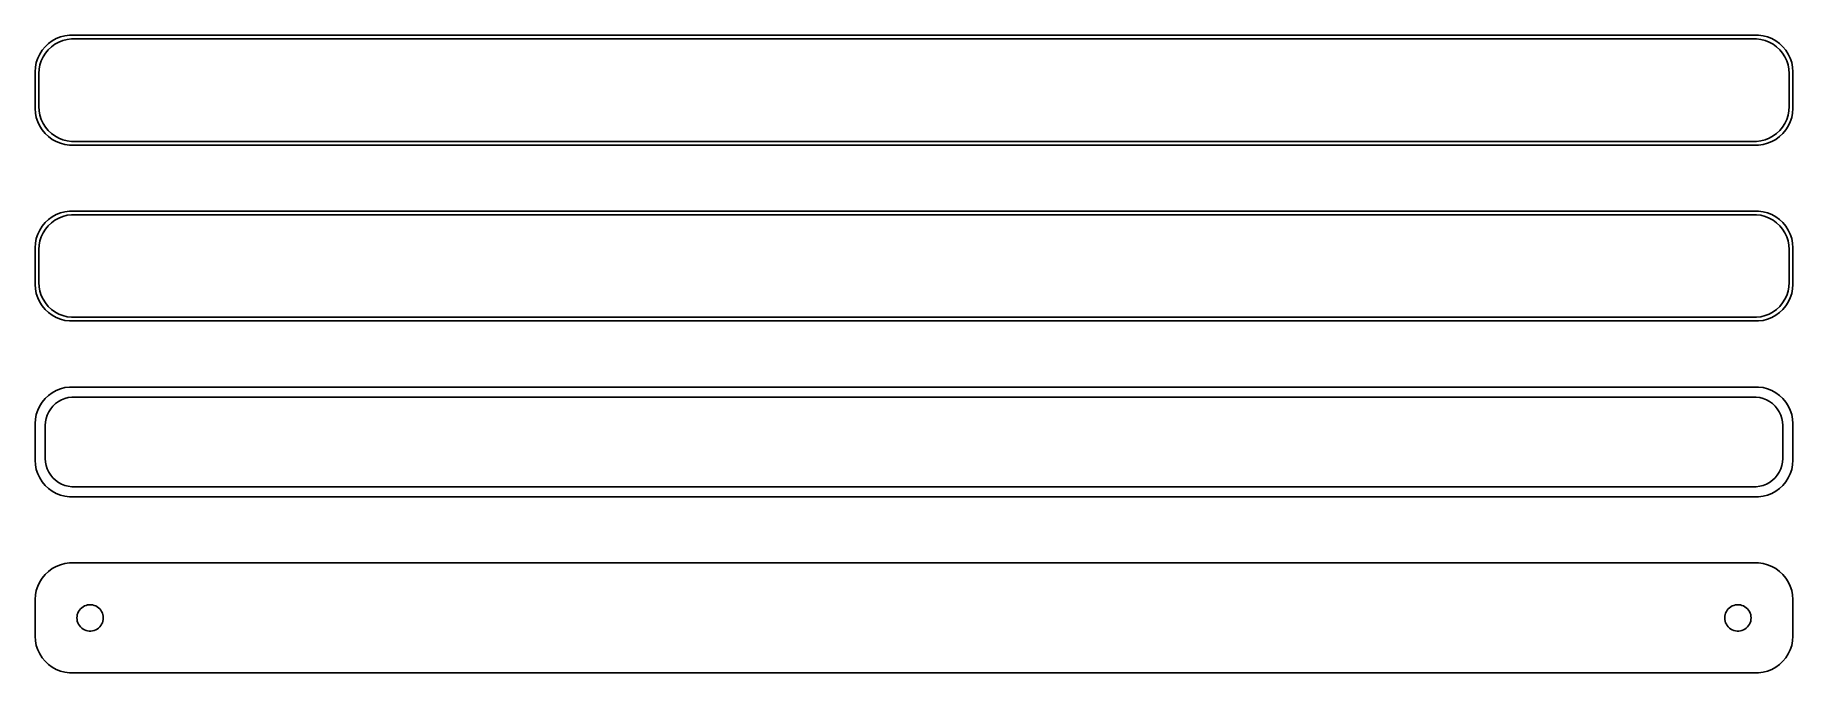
# Model space of a CAD drawing. Header units: metres. Extents: x -120 to 120, y 65 to 151.
import ezdxf

# ---------------------------------------------------------------- set-up
doc = ezdxf.new("R2010")
doc.units = ezdxf.units.M

msp = doc.modelspace()

# ---------------------------------------------------------------- linework, layer by layer
for p, q in [((-116.545, 151.255), (-117.129, 151.024)), ((-115.937, 151.411), (-116.545, 151.255)), ((-115.314, 151.49), (-115.937, 151.411)), ((115.314, 151.49), (-115.314, 151.49)), ((115.937, 151.411), (115.314, 151.49)), ((116.545, 151.255), (115.937, 151.411)), ((117.129, 151.024), (116.545, 151.255)), ((-119.382, 148.909), (-119.649, 148.341)), ((-119.045, 149.439), (-119.382, 148.909)), ((-118.645, 149.923), (-119.045, 149.439)), ((-118.912, 148.538), (-118.593, 149.042)), ((-118.187, 150.353), (-118.645, 149.923)), ((-118.593, 149.042), (-118.213, 149.502)), ((-118.213, 149.502), (-117.778, 149.91)), ((-117.679, 150.722), (-118.187, 150.353)), ((-117.778, 149.91), (-117.295, 150.261)), ((-117.129, 151.024), (-117.679, 150.722)), ((-117.295, 150.261), (-116.772, 150.548)), ((-116.772, 150.548), (-116.218, 150.768)), ((-116.218, 150.768), (-115.64, 150.916)), ((-115.64, 150.916), (-115.048, 150.991)), ((-115.048, 150.991), (115.048, 150.991)), ((115.048, 150.991), (115.64, 150.916)), ((115.64, 150.916), (116.218, 150.768)), ((116.218, 150.768), (116.772, 150.548)), ((116.772, 150.548), (117.295, 150.261)), ((117.679, 150.722), (117.129, 151.024)), ((117.295, 150.261), (117.778, 149.91)), ((118.187, 150.353), (117.679, 150.722)), ((117.778, 149.91), (118.213, 149.502)), ((118.645, 149.923), (118.187, 150.353)), ((118.213, 149.502), (118.593, 149.042)), ((118.593, 149.042), (118.912, 148.538)), ((119.045, 149.439), (118.645, 149.923)), ((119.382, 148.909), (119.045, 149.439)), ((119.649, 148.341), (119.382, 148.909)), ((-119.961, 147.127), (-120, 146.5)), ((-120, 146.5), (-120, 141.5)), ((-119.843, 147.743), (-119.961, 147.127)), ((-119.649, 148.341), (-119.843, 147.743)), ((-119.5, 146.25), (-119.463, 146.845)), ((-119.463, 146.845), (-119.351, 147.431)), ((-119.351, 147.431), (-119.166, 147.999)), ((-119.166, 147.999), (-118.912, 148.538)), ((118.912, 148.538), (119.166, 147.999)), ((119.166, 147.999), (119.351, 147.431)), ((119.351, 147.431), (119.463, 146.845)), ((119.463, 146.845), (119.5, 146.25)), ((119.843, 147.743), (119.649, 148.341)), ((119.961, 147.127), (119.843, 147.743)), ((120, 146.5), (119.961, 147.127)), ((120, 141.5), (120, 146.5)), ((-119.5, 141.75), (-119.5, 146.25)), ((119.5, 146.25), (119.5, 141.75)), ((-119.463, 141.155), (-119.5, 141.75)), ((119.5, 141.75), (119.463, 141.155)), ((-120, 141.5), (-119.961, 140.873)), ((-119.961, 140.873), (-119.843, 140.257)), ((-119.843, 140.257), (-119.649, 139.659)), ((-119.649, 139.659), (-119.382, 139.091)), ((-119.351, 140.569), (-119.463, 141.155)), ((-119.166, 140.001), (-119.351, 140.569)), ((-118.912, 139.462), (-119.166, 140.001)), ((-118.593, 138.958), (-118.912, 139.462)), ((118.912, 139.462), (118.593, 138.958)), ((119.166, 140.001), (118.912, 139.462)), ((119.351, 140.569), (119.166, 140.001)), ((119.463, 141.155), (119.351, 140.569)), ((119.382, 139.091), (119.649, 139.659)), ((119.649, 139.659), (119.843, 140.257)), ((119.843, 140.257), (119.961, 140.873)), ((119.961, 140.873), (120, 141.5)), ((-119.382, 139.091), (-119.045, 138.561)), ((-119.045, 138.561), (-118.645, 138.077)), ((-118.645, 138.077), (-118.187, 137.647)), ((-118.213, 138.498), (-118.593, 138.958)), ((-117.778, 138.09), (-118.213, 138.498)), ((-118.187, 137.647), (-117.679, 137.278)), ((-117.295, 137.739), (-117.778, 138.09)), ((-117.679, 137.278), (-117.129, 136.976)), ((-116.772, 137.452), (-117.295, 137.739)), ((-117.129, 136.976), (-116.545, 136.745)), ((-116.218, 137.232), (-116.772, 137.452)), ((-115.64, 137.084), (-116.218, 137.232)), ((-115.048, 137.009), (-115.64, 137.084)), ((115.048, 137.009), (-115.048, 137.009)), ((115.64, 137.084), (115.048, 137.009)), ((116.218, 137.232), (115.64, 137.084)), ((116.772, 137.452), (116.218, 137.232)), ((116.545, 136.745), (117.129, 136.976)), ((117.295, 137.739), (116.772, 137.452)), ((117.129, 136.976), (117.679, 137.278)), ((117.778, 138.09), (117.295, 137.739)), ((117.679, 137.278), (118.187, 137.647)), ((118.213, 138.498), (117.778, 138.09)), ((118.187, 137.647), (118.645, 138.077)), ((118.593, 138.958), (118.213, 138.498)), ((118.645, 138.077), (119.045, 138.561)), ((119.045, 138.561), (119.382, 139.091)), ((-116.545, 136.745), (-115.937, 136.589)), ((-115.937, 136.589), (-115.314, 136.51)), ((-115.314, 136.51), (115.314, 136.51)), ((115.314, 136.51), (115.937, 136.589)), ((115.937, 136.589), (116.545, 136.745)), ((-116.545, 127.255), (-117.129, 127.024)), ((-115.937, 127.411), (-116.545, 127.255)), ((-115.314, 127.49), (-115.937, 127.411)), ((115.314, 127.49), (-115.314, 127.49)), ((115.937, 127.411), (115.314, 127.49)), ((116.545, 127.255), (115.937, 127.411)), ((117.129, 127.024), (116.545, 127.255)), ((-119.382, 124.909), (-119.649, 124.341)), ((-119.045, 125.439), (-119.382, 124.909)), ((-118.645, 125.923), (-119.045, 125.439)), ((-118.912, 124.538), (-118.593, 125.042)), ((-118.187, 126.353), (-118.645, 125.923)), ((-118.593, 125.042), (-118.213, 125.502)), ((-118.213, 125.502), (-117.778, 125.91)), ((-117.679, 126.722), (-118.187, 126.353)), ((-117.778, 125.91), (-117.295, 126.261)), ((-117.129, 127.024), (-117.679, 126.722)), ((-117.295, 126.261), (-116.772, 126.548)), ((-116.772, 126.548), (-116.218, 126.768)), ((-116.218, 126.768), (-115.64, 126.916)), ((-115.64, 126.916), (-115.048, 126.991)), ((-115.048, 126.991), (115.048, 126.991)), ((115.048, 126.991), (115.64, 126.916)), ((115.64, 126.916), (116.218, 126.768)), ((116.218, 126.768), (116.772, 126.548)), ((116.772, 126.548), (117.295, 126.261)), ((117.679, 126.722), (117.129, 127.024)), ((117.295, 126.261), (117.778, 125.91)), ((118.187, 126.353), (117.679, 126.722)), ((117.778, 125.91), (118.213, 125.502)), ((118.645, 125.923), (118.187, 126.353)), ((118.213, 125.502), (118.593, 125.042)), ((118.593, 125.042), (118.912, 124.538)), ((119.045, 125.439), (118.645, 125.923)), ((119.382, 124.909), (119.045, 125.439)), ((119.649, 124.341), (119.382, 124.909)), ((-119.961, 123.127), (-120, 122.5)), ((-120, 122.5), (-120, 117.5)), ((-119.843, 123.743), (-119.961, 123.127)), ((-119.649, 124.341), (-119.843, 123.743)), ((-119.5, 122.25), (-119.463, 122.845)), ((-119.463, 122.845), (-119.351, 123.431)), ((-119.351, 123.431), (-119.166, 123.999)), ((-119.166, 123.999), (-118.912, 124.538)), ((118.912, 124.538), (119.166, 123.999)), ((119.166, 123.999), (119.351, 123.431)), ((119.351, 123.431), (119.463, 122.845)), ((119.463, 122.845), (119.5, 122.25)), ((119.843, 123.743), (119.649, 124.341)), ((119.961, 123.127), (119.843, 123.743)), ((120, 122.5), (119.961, 123.127)), ((120, 117.5), (120, 122.5)), ((-119.5, 117.75), (-119.5, 122.25)), ((119.5, 122.25), (119.5, 117.75)), ((-119.463, 117.155), (-119.5, 117.75)), ((119.5, 117.75), (119.463, 117.155)), ((-120, 117.5), (-119.961, 116.873)), ((-119.961, 116.873), (-119.843, 116.257)), ((-119.843, 116.257), (-119.649, 115.659)), ((-119.649, 115.659), (-119.382, 115.091)), ((-119.351, 116.569), (-119.463, 117.155)), ((-119.166, 116.001), (-119.351, 116.569)), ((-118.912, 115.462), (-119.166, 116.001)), ((-118.593, 114.958), (-118.912, 115.462)), ((118.912, 115.462), (118.593, 114.958)), ((119.166, 116.001), (118.912, 115.462)), ((119.351, 116.569), (119.166, 116.001)), ((119.463, 117.155), (119.351, 116.569)), ((119.382, 115.091), (119.649, 115.659)), ((119.649, 115.659), (119.843, 116.257)), ((119.843, 116.257), (119.961, 116.873)), ((119.961, 116.873), (120, 117.5)), ((-119.382, 115.091), (-119.045, 114.561)), ((-119.045, 114.561), (-118.645, 114.077)), ((-118.645, 114.077), (-118.187, 113.647)), ((-118.213, 114.498), (-118.593, 114.958)), ((-117.778, 114.09), (-118.213, 114.498)), ((-118.187, 113.647), (-117.679, 113.278)), ((-117.295, 113.739), (-117.778, 114.09)), ((-117.679, 113.278), (-117.129, 112.976)), ((-116.772, 113.452), (-117.295, 113.739)), ((-117.129, 112.976), (-116.545, 112.745)), ((-116.218, 113.232), (-116.772, 113.452)), ((-115.64, 113.084), (-116.218, 113.232)), ((-115.048, 113.009), (-115.64, 113.084)), ((115.048, 113.009), (-115.048, 113.009)), ((115.64, 113.084), (115.048, 113.009)), ((116.218, 113.232), (115.64, 113.084)), ((116.772, 113.452), (116.218, 113.232)), ((116.545, 112.745), (117.129, 112.976)), ((117.295, 113.739), (116.772, 113.452)), ((117.129, 112.976), (117.679, 113.278)), ((117.778, 114.09), (117.295, 113.739)), ((117.679, 113.278), (118.187, 113.647)), ((118.213, 114.498), (117.778, 114.09)), ((118.187, 113.647), (118.645, 114.077)), ((118.593, 114.958), (118.213, 114.498)), ((118.645, 114.077), (119.045, 114.561)), ((119.045, 114.561), (119.382, 115.091)), ((-116.545, 112.745), (-115.937, 112.589)), ((-115.937, 112.589), (-115.314, 112.51)), ((-115.314, 112.51), (115.314, 112.51)), ((115.314, 112.51), (115.937, 112.589)), ((115.937, 112.589), (116.545, 112.745)), ((-116.545, 103.255), (-117.129, 103.024)), ((-115.937, 103.411), (-116.545, 103.255)), ((-115.314, 103.49), (-115.937, 103.411)), ((115.314, 103.49), (-115.314, 103.49)), ((115.937, 103.411), (115.314, 103.49)), ((116.545, 103.255), (115.937, 103.411)), ((117.129, 103.024), (116.545, 103.255)), ((-119.382, 100.909), (-119.649, 100.341)), ((-119.045, 101.439), (-119.382, 100.909)), ((-118.645, 101.923), (-119.045, 101.439)), ((-118.187, 102.353), (-118.645, 101.923)), ((-117.679, 102.722), (-118.187, 102.353)), ((-117.88, 100.524), (-117.571, 100.899)), ((-117.129, 103.024), (-117.679, 102.722)), ((-117.571, 100.899), (-117.216, 101.231)), ((-117.216, 101.231), (-116.823, 101.517)), ((-116.823, 101.517), (-116.398, 101.751)), ((-116.398, 101.751), (-115.946, 101.93)), ((-115.946, 101.93), (-115.475, 102.051)), ((-115.475, 102.051), (-114.993, 102.112)), ((-114.993, 102.112), (114.993, 102.112)), ((114.993, 102.112), (115.475, 102.051)), ((115.475, 102.051), (115.946, 101.93)), ((115.946, 101.93), (116.398, 101.751)), ((116.398, 101.751), (116.823, 101.517)), ((116.823, 101.517), (117.216, 101.231)), ((117.679, 102.722), (117.129, 103.024)), ((117.216, 101.231), (117.571, 100.899)), ((117.571, 100.899), (117.88, 100.524)), ((118.187, 102.353), (117.679, 102.722)), ((118.645, 101.923), (118.187, 102.353)), ((119.045, 101.439), (118.645, 101.923)), ((119.382, 100.909), (119.045, 101.439)), ((119.649, 100.341), (119.382, 100.909)), ((-119.961, 99.1267), (-120, 98.5)), ((-120, 98.5), (-120, 93.5)), ((-119.843, 99.7434), (-119.961, 99.1267)), ((-119.649, 100.341), (-119.843, 99.7434)), ((-118.619, 98.25), (-118.589, 98.735)), ((-118.589, 98.735), (-118.498, 99.2123)), ((-118.498, 99.2123), (-118.348, 99.6744)), ((-118.348, 99.6744), (-118.141, 100.114)), ((-118.141, 100.114), (-117.88, 100.524)), ((117.88, 100.524), (118.141, 100.114)), ((118.141, 100.114), (118.348, 99.6744)), ((118.348, 99.6744), (118.498, 99.2123)), ((118.498, 99.2123), (118.589, 98.735)), ((118.589, 98.735), (118.619, 98.25)), ((119.843, 99.7434), (119.649, 100.341)), ((119.961, 99.1267), (119.843, 99.7434)), ((120, 98.5), (119.961, 99.1267)), ((120, 93.5), (120, 98.5)), ((-118.619, 93.75), (-118.619, 98.25)), ((118.619, 98.25), (118.619, 93.75)), ((-118.589, 93.265), (-118.619, 93.75)), ((118.619, 93.75), (118.589, 93.265)), ((-120, 93.5), (-119.961, 92.8733)), ((-119.961, 92.8733), (-119.843, 92.2566)), ((-119.843, 92.2566), (-119.649, 91.6594)), ((-119.649, 91.6594), (-119.382, 91.0912)), ((-118.498, 92.7877), (-118.589, 93.265)), ((-118.348, 92.3256), (-118.498, 92.7877)), ((-118.141, 91.8859), (-118.348, 92.3256)), ((-117.88, 91.4756), (-118.141, 91.8859)), ((-117.571, 91.1012), (-117.88, 91.4756)), ((117.88, 91.4756), (117.571, 91.1012)), ((118.141, 91.8859), (117.88, 91.4756)), ((118.348, 92.3256), (118.141, 91.8859)), ((118.498, 92.7877), (118.348, 92.3256)), ((118.589, 93.265), (118.498, 92.7877)), ((119.382, 91.0912), (119.649, 91.6594)), ((119.649, 91.6594), (119.843, 92.2566)), ((119.843, 92.2566), (119.961, 92.8733)), ((119.961, 92.8733), (120, 93.5)), ((-119.382, 91.0912), (-119.045, 90.5611)), ((-119.045, 90.5611), (-118.645, 90.0773)), ((-118.645, 90.0773), (-118.187, 89.6474)), ((-118.187, 89.6474), (-117.679, 89.2784)), ((-117.679, 89.2784), (-117.129, 88.9759)), ((-117.216, 90.7685), (-117.571, 91.1012)), ((-116.823, 90.4829), (-117.216, 90.7685)), ((-117.129, 88.9759), (-116.545, 88.7447)), ((-116.398, 90.2488), (-116.823, 90.4829)), ((-115.946, 90.0699), (-116.398, 90.2488)), ((-115.475, 89.9491), (-115.946, 90.0699)), ((-114.993, 89.8882), (-115.475, 89.9491)), ((114.993, 89.8882), (-114.993, 89.8882)), ((115.475, 89.9491), (114.993, 89.8882)), ((115.946, 90.0699), (115.475, 89.9491)), ((116.398, 90.2488), (115.946, 90.0699)), ((116.823, 90.4829), (116.398, 90.2488)), ((116.545, 88.7447), (117.129, 88.9759)), ((117.216, 90.7685), (116.823, 90.4829)), ((117.129, 88.9759), (117.679, 89.2784)), ((117.571, 91.1012), (117.216, 90.7685)), ((117.679, 89.2784), (118.187, 89.6474)), ((118.187, 89.6474), (118.645, 90.0773)), ((118.645, 90.0773), (119.045, 90.5611)), ((119.045, 90.5611), (119.382, 91.0912)), ((-116.545, 88.7447), (-115.937, 88.5886)), ((-115.937, 88.5886), (-115.314, 88.5099)), ((-115.314, 88.5099), (115.314, 88.5099)), ((115.314, 88.5099), (115.937, 88.5886)), ((115.937, 88.5886), (116.545, 88.7447)), ((-116.545, 79.2553), (-117.129, 79.0241)), ((-115.937, 79.4114), (-116.545, 79.2553)), ((-115.314, 79.4901), (-115.937, 79.4114)), ((115.314, 79.4901), (-115.314, 79.4901)), ((115.937, 79.4114), (115.314, 79.4901)), ((116.545, 79.2553), (115.937, 79.4114)), ((117.129, 79.0241), (116.545, 79.2553)), ((-119.382, 76.9088), (-119.649, 76.3406)), ((-119.045, 77.4389), (-119.382, 76.9088)), ((-118.645, 77.9227), (-119.045, 77.4389)), ((-118.187, 78.3526), (-118.645, 77.9227)), ((-117.679, 78.7216), (-118.187, 78.3526)), ((-117.129, 79.0241), (-117.679, 78.7216)), ((117.679, 78.7216), (117.129, 79.0241)), ((118.187, 78.3526), (117.679, 78.7216)), ((118.645, 77.9227), (118.187, 78.3526)), ((119.045, 77.4389), (118.645, 77.9227)), ((119.382, 76.9088), (119.045, 77.4389)), ((119.649, 76.3406), (119.382, 76.9088)), ((-119.961, 75.1267), (-120, 74.5)), ((-120, 74.5), (-120, 69.5)), ((-119.843, 75.7434), (-119.961, 75.1267)), ((-119.649, 76.3406), (-119.843, 75.7434)), ((119.843, 75.7434), (119.649, 76.3406)), ((119.961, 75.1267), (119.843, 75.7434)), ((120, 74.5), (119.961, 75.1267)), ((120, 69.5), (120, 74.5)), ((-114.3, 72), (-114.286, 72.2256)), ((-114.286, 71.7744), (-114.3, 72)), ((-114.286, 72.2256), (-114.243, 72.4476)), ((-114.243, 72.4476), (-114.174, 72.6626)), ((-114.174, 72.6626), (-114.077, 72.8671)), ((-114.077, 72.8671), (-113.956, 73.058)), ((-113.956, 73.058), (-113.812, 73.2322)), ((-113.812, 73.2322), (-113.647, 73.3869)), ((-113.647, 73.3869), (-113.464, 73.5198)), ((-113.464, 73.5198), (-113.266, 73.6287)), ((-113.266, 73.6287), (-113.056, 73.7119)), ((-113.056, 73.7119), (-112.837, 73.7681)), ((-112.837, 73.7681), (-112.613, 73.7964)), ((-112.613, 73.7964), (-112.387, 73.7964)), ((-112.387, 73.7964), (-112.163, 73.7681)), ((-112.163, 73.7681), (-111.944, 73.7119)), ((-111.944, 73.7119), (-111.734, 73.6287)), ((-111.734, 73.6287), (-111.536, 73.5198)), ((-111.536, 73.5198), (-111.353, 73.3869)), ((-111.353, 73.3869), (-111.188, 73.2322)), ((-111.188, 73.2322), (-111.044, 73.058)), ((-111.044, 73.058), (-110.923, 72.8671)), ((-110.923, 72.8671), (-110.826, 72.6626)), ((-110.826, 72.6626), (-110.757, 72.4476)), ((-110.757, 72.4476), (-110.714, 72.2256)), ((-110.714, 72.2256), (-110.7, 72)), ((-110.7, 72), (-110.714, 71.7744)), ((110.7, 72), (110.714, 72.2256)), ((110.714, 71.7744), (110.7, 72)), ((110.714, 72.2256), (110.757, 72.4476)), ((110.757, 72.4476), (110.826, 72.6626)), ((110.826, 72.6626), (110.923, 72.8671)), ((110.923, 72.8671), (111.044, 73.058)), ((111.044, 73.058), (111.188, 73.2322)), ((111.188, 73.2322), (111.353, 73.3869)), ((111.353, 73.3869), (111.536, 73.5198)), ((111.536, 73.5198), (111.734, 73.6287)), ((111.734, 73.6287), (111.944, 73.7119)), ((111.944, 73.7119), (112.163, 73.7681)), ((112.163, 73.7681), (112.387, 73.7964)), ((112.387, 73.7964), (112.613, 73.7964)), ((112.613, 73.7964), (112.837, 73.7681)), ((112.837, 73.7681), (113.056, 73.7119)), ((113.056, 73.7119), (113.266, 73.6287)), ((113.266, 73.6287), (113.464, 73.5198)), ((113.464, 73.5198), (113.647, 73.3869)), ((113.647, 73.3869), (113.812, 73.2322)), ((113.812, 73.2322), (113.956, 73.058)), ((113.956, 73.058), (114.077, 72.8671)), ((114.077, 72.8671), (114.174, 72.6626)), ((114.174, 72.6626), (114.243, 72.4476)), ((114.243, 72.4476), (114.286, 72.2256)), ((114.286, 72.2256), (114.3, 72)), ((114.3, 72), (114.286, 71.7744)), ((-114.243, 71.5524), (-114.286, 71.7744)), ((-114.174, 71.3374), (-114.243, 71.5524)), ((-114.077, 71.1329), (-114.174, 71.3374)), ((-113.956, 70.942), (-114.077, 71.1329)), ((-113.812, 70.7678), (-113.956, 70.942)), ((-113.647, 70.6131), (-113.812, 70.7678)), ((-113.464, 70.4802), (-113.647, 70.6131)), ((-113.266, 70.3713), (-113.464, 70.4802)), ((-113.056, 70.2881), (-113.266, 70.3713)), ((-112.837, 70.2319), (-113.056, 70.2881)), ((-112.613, 70.2036), (-112.837, 70.2319)), ((-112.387, 70.2036), (-112.613, 70.2036)), ((-112.163, 70.2319), (-112.387, 70.2036)), ((-111.944, 70.2881), (-112.163, 70.2319)), ((-111.734, 70.3713), (-111.944, 70.2881)), ((-111.536, 70.4802), (-111.734, 70.3713)), ((-111.353, 70.6131), (-111.536, 70.4802)), ((-111.188, 70.7678), (-111.353, 70.6131)), ((-111.044, 70.942), (-111.188, 70.7678)), ((-110.923, 71.1329), (-111.044, 70.942)), ((-110.826, 71.3374), (-110.923, 71.1329)), ((-110.757, 71.5524), (-110.826, 71.3374)), ((-110.714, 71.7744), (-110.757, 71.5524)), ((110.757, 71.5524), (110.714, 71.7744)), ((110.826, 71.3374), (110.757, 71.5524)), ((110.923, 71.1329), (110.826, 71.3374)), ((111.044, 70.942), (110.923, 71.1329)), ((111.188, 70.7678), (111.044, 70.942)), ((111.353, 70.6131), (111.188, 70.7678)), ((111.536, 70.4802), (111.353, 70.6131)), ((111.734, 70.3713), (111.536, 70.4802)), ((111.944, 70.2881), (111.734, 70.3713)), ((112.163, 70.2319), (111.944, 70.2881)), ((112.387, 70.2036), (112.163, 70.2319)), ((112.613, 70.2036), (112.387, 70.2036)), ((112.837, 70.2319), (112.613, 70.2036)), ((113.056, 70.2881), (112.837, 70.2319)), ((113.266, 70.3713), (113.056, 70.2881)), ((113.464, 70.4802), (113.266, 70.3713)), ((113.647, 70.6131), (113.464, 70.4802)), ((113.812, 70.7678), (113.647, 70.6131)), ((113.956, 70.942), (113.812, 70.7678)), ((114.077, 71.1329), (113.956, 70.942)), ((114.174, 71.3374), (114.077, 71.1329)), ((114.243, 71.5524), (114.174, 71.3374)), ((114.286, 71.7744), (114.243, 71.5524)), ((-120, 69.5), (-119.961, 68.8733)), ((-119.961, 68.8733), (-119.843, 68.2566)), ((-119.843, 68.2566), (-119.649, 67.6594)), ((-119.649, 67.6594), (-119.382, 67.0912)), ((119.382, 67.0912), (119.649, 67.6594)), ((119.649, 67.6594), (119.843, 68.2566)), ((119.843, 68.2566), (119.961, 68.8733)), ((119.961, 68.8733), (120, 69.5)), ((-119.382, 67.0912), (-119.045, 66.5611)), ((-119.045, 66.5611), (-118.645, 66.0773)), ((-118.645, 66.0773), (-118.187, 65.6474)), ((-118.187, 65.6474), (-117.679, 65.2784)), ((-117.679, 65.2784), (-117.129, 64.9759)), ((-117.129, 64.9759), (-116.545, 64.7447)), ((116.545, 64.7447), (117.129, 64.9759)), ((117.129, 64.9759), (117.679, 65.2784)), ((117.679, 65.2784), (118.187, 65.6474)), ((118.187, 65.6474), (118.645, 66.0773)), ((118.645, 66.0773), (119.045, 66.5611)), ((119.045, 66.5611), (119.382, 67.0912)), ((-116.545, 64.7447), (-115.937, 64.5886)), ((-115.937, 64.5886), (-115.314, 64.5099)), ((-115.314, 64.5099), (115.314, 64.5099)), ((115.314, 64.5099), (115.937, 64.5886)), ((115.937, 64.5886), (116.545, 64.7447))]:
    msp.add_line(p, q)

doc.saveas('drawing.dxf')
